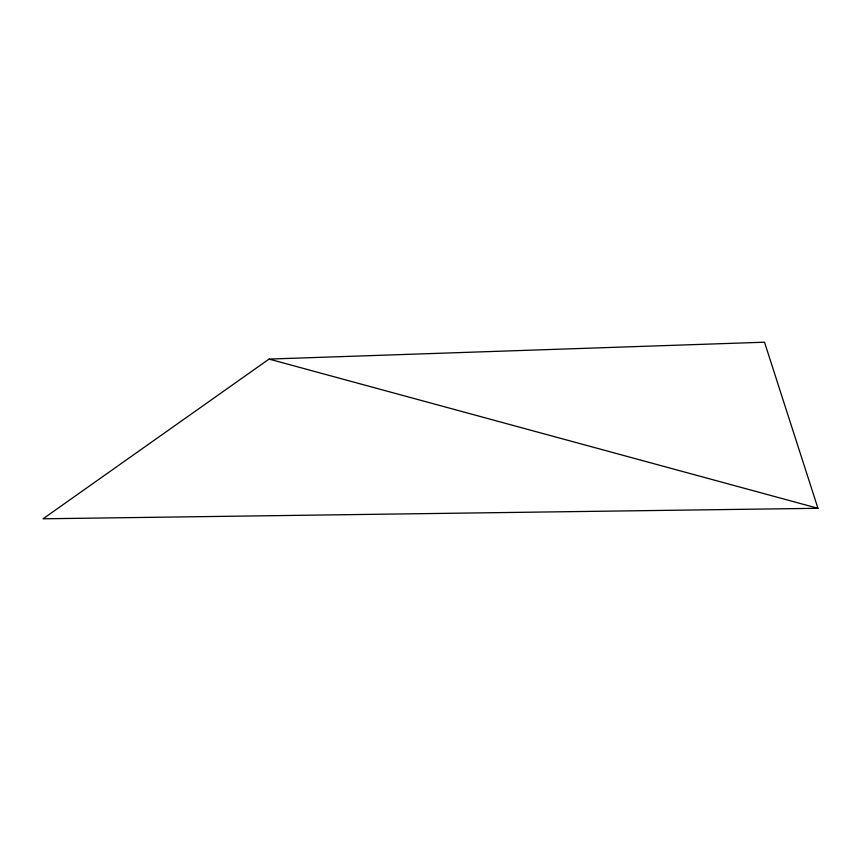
<?xml version="1.0" encoding="UTF-8"?>
<svg xmlns="http://www.w3.org/2000/svg" width="861" height="861" viewBox="0 0 861 861"><rect width="100%" height="100%" fill="white"/><g stroke="black" fill="none" stroke-linecap="round" stroke-linejoin="round"><path stroke-width="1.29" d="M269.073 359.08L43.05 518.796L817.95 508.302L764.503 342.204L269.073 359.08L817.95 508.302"/></g></svg>
